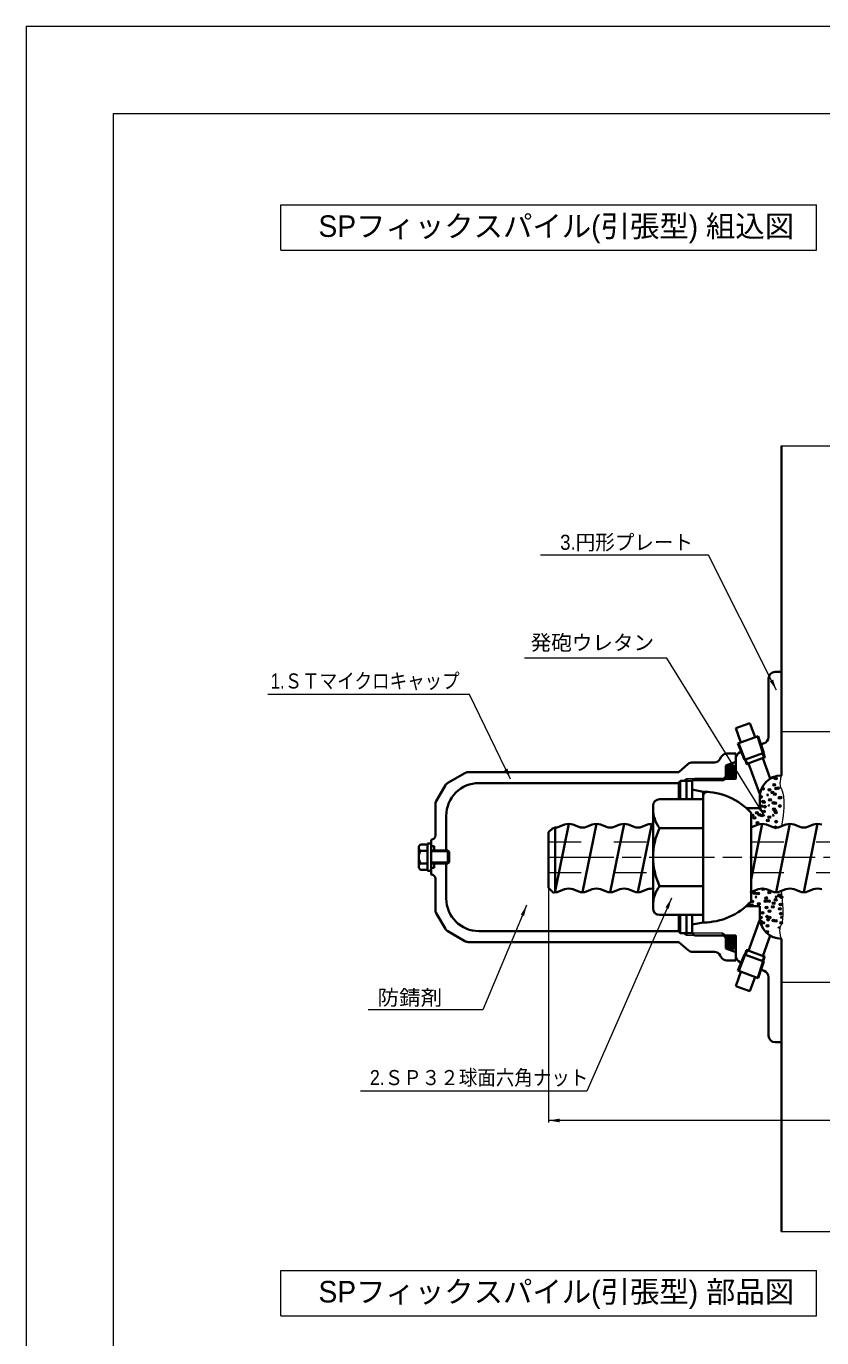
# Model space of a CAD drawing. Units: millimetres at full size, sheet at 1:2.5; details may follow other scales. Extents: x 2197 to 3877, y 1207 to 2409.
# Drawn here: x 2197 to 2562, y 1807 to 2409 of the extents above; entities that cross this region are included whole.
import ezdxf
from ezdxf.enums import TextEntityAlignment as Align

# ---------------------------------------------------------------- set-up
doc = ezdxf.new("R2010")
doc.units = ezdxf.units.MM
doc.header["$LTSCALE"] = 2.5
doc.header["$PDMODE"] = 32
doc.header["$PDSIZE"] = 1.25
for name, pattern in [('CHAIN', [18.5, 12, -1.5, 3.5, -1.5]), ('CHAIN_DOUBLE_DASH', [23.5, 12, -1.5, 3.5, -1.5, 3.5, -1.5]), ('DASHED_SPACED', [12, 6, -6])]:
    doc.linetypes.add(name, pattern=pattern)
for name, color, linetype, lineweight in [('1外形線', 7, 'Continuous', 35), ('2細い実線', 3, 'Continuous', 20), ('3隠れ線', 2, 'DASHED_SPACED', 13), ('4中心線', 1, 'CHAIN', 15), ('5想像線', 6, 'CHAIN_DOUBLE_DASH', 13), ('6寸法線', 4, 'Continuous', 13), ('7 枠・タイトル', 7, 'Continuous', 13)]:
    doc.layers.add(name, color=color, linetype=linetype, lineweight=lineweight)
doc.styles.add('ＭＳ Ｐゴシック', font='')
doc.styles.get('ＭＳ Ｐゴシック').set_extended_font_data('MS PGothic')

# ---------------------------------------------------------------- blocks, each defined once
blk = doc.blocks.new('filled_arrow')
at = {"color": 0, "linetype": 'Continuous', "lineweight": -2}
blk.add_solid([(7.5, 1.25), (0, 0), (7.5, -1.25)], dxfattribs=at)

msp = doc.modelspace()

# ---------------------------------------------------------------- hatches: boundary and pattern name
at = {"layer": '1外形線'}
h = msp.add_hatch(color=9, dxfattribs=at)
edge = h.paths.add_edge_path()
edge.add_ellipse((2520.177, 2067.398), major_axis=(0, 3.419), ratio=0.6727967, start_angle=19.316869, end_angle=0, ccw=False)
edge.add_line((2519.115, 2070.43), (2520.177, 2070.817))
h = msp.add_hatch(color=9, dxfattribs=at)
edge = h.paths.add_edge_path()
edge.add_ellipse((2520.177, 1988.561), major_axis=(0, -3.419), ratio=0.6727967, start_angle=0, end_angle=-19.316869, ccw=False)
edge.add_line((2520.177, 1985.142), (2519.115, 1985.529))

# ---------------------------------------------------------------- linework, layer by layer
for p, q in [((2543.477, 2112.979), (2543.477, 2216.863)), ((2537.477, 2083.04), (2537.477, 2109.979)), ((2537.477, 2085.872), (2537.477, 2109.979)), ((2543.477, 2112.979), (2540.477, 2112.979)), ((2543.477, 2112.979), (2540.477, 2112.979)), ((2543.477, 2112.979), (2543.477, 2065.479)), ((2522.531, 2087.237), (2528.879, 2089.547)), ((2531.388, 2083.011), (2528.879, 2089.547)), ((2524.81, 2080.617), (2522.531, 2087.237)), ((2523.41, 2080.107), (2532.788, 2083.521)), ((2535.289, 2075.918), (2532.788, 2083.521)), ((2526.381, 2072.675), (2523.41, 2080.107)), ((2533.502, 2079.492), (2535.503, 2080.22)), ((2512.623, 2071.479), (2502.604, 2071.479)), ((2515.648, 2073.821), (2515.306, 2073.138)), ((2522.477, 2071.654), (2517.877, 2069.979)), ((2522.477, 2075.479), (2518.331, 2075.479)), ((2522.477, 2075.479), (2522.477, 2064.179)), ((2524.451, 2076.198), (2525.453, 2076.562)), ((2526.381, 2072.675), (2535.289, 2075.918)), ((2526.927, 2072.874), (2527.755, 2070.802)), ((2527.209, 2070.604), (2535.986, 2073.798)), ((2534.743, 2075.719), (2535.44, 2073.6)), ((2538.296, 2064.032), (2534.887, 2073.398)), ((2390.173, 2062.042), (2398.03, 2066.577)), ((2496.334, 2066.979), (2399.53, 2066.979)), ((2500.629, 2070.737), (2496.334, 2066.979)), ((2517.877, 2069.979), (2517.877, 2063.979)), ((2533.477, 2056.804), (2528.309, 2071.004)), ((2384.879, 2053.676), (2389.075, 2060.943)), ((2496.3, 2061.979), (2404.477, 2061.979)), ((2496.877, 2062.979), (2496.3, 2061.979)), ((2496.3, 2061.979), (2496.3, 2054.543)), ((2496.877, 2062.979), (2496.877, 2054.543)), ((2502.477, 2062.979), (2496.877, 2062.979)), ((2499.877, 2063.979), (2499.877, 2054.196)), ((2502.477, 2062.979), (2503.477, 2063.979)), ((2502.477, 2062.979), (2502.477, 2054.979)), ((2517.877, 2063.979), (2503.477, 2063.979)), ((2515.477, 2063.979), (2509.477, 2063.979)), ((2516.477, 2063.979), (2516.477, 2062.979)), ((2517.877, 2064.979), (2516.877, 2063.979)), ((2517.877, 2063.979), (2522.277, 2063.979)), ((2507.448, 2054.529), (2487.448, 2054.529)), ((2507.477, 2057.979), (2502.477, 2058.979)), ((2507.448, 2057.979), (2507.448, 1997.979)), ((2507.477, 2057.979), (2507.477, 2055.908)), ((2533.477, 2050.479), (2533.477, 2055.479)), ((2384.477, 2052.176), (2384.477, 2037.979)), ((2484.448, 2051.529), (2484.448, 2004.429)), ((2533.477, 2050.479), (2527.291, 2050.479)), ((2529.448, 2048.375), (2529.448, 2007.583)), ((2389.477, 2046.979), (2389.477, 2030.979)), ((2445.725, 2043.193), (2439.477, 2012.356)), ((2439.477, 2041.544), (2439.477, 2011.854)), ((2441.155, 2041.835), (2443.819, 2042.874)), ((2447.656, 2042.882), (2450.318, 2041.835)), ((2458.437, 2043.193), (2452.075, 2011.853)), ((2453.855, 2041.835), (2456.519, 2042.874)), ((2460.356, 2042.882), (2463.018, 2041.835)), ((2471.125, 2043.193), (2464.775, 2011.853)), ((2466.555, 2041.835), (2469.219, 2042.874)), ((2473.056, 2042.882), (2475.718, 2041.835)), ((2483.825, 2043.193), (2477.475, 2011.853)), ((2479.255, 2041.835), (2481.919, 2042.874)), ((2534.637, 2043.193), (2529.448, 2017.629)), ((2530.055, 2041.835), (2532.719, 2042.874)), ((2536.556, 2042.882), (2539.218, 2041.835)), ((2547.348, 2043.193), (2540.998, 2011.853)), ((2542.755, 2041.835), (2545.419, 2042.874)), ((2549.256, 2042.882), (2551.918, 2041.835)), ((2560.06, 2043.193), (2553.698, 2011.853)), ((2555.455, 2041.835), (2558.119, 2042.874)), ((2382.477, 2035.979), (2382.477, 2027.979)), ((2438.243, 2041.13), (2436.477, 2039.364)), ((2436.477, 2013.894), (2436.477, 2039.364)), ((2507.448, 2041.254), (2487.448, 2041.254)), ((2376.869, 2023.649), (2376.869, 2032.309)), ((2380.869, 2033.753), (2377.669, 2033.753)), ((2380.869, 2030.866), (2377.669, 2030.866)), ((2380.869, 2034.229), (2380.869, 2021.729)), ((2382.469, 2034.229), (2380.869, 2034.229)), ((2380.869, 2022.206), (2380.869, 2033.753)), ((2382.469, 2021.729), (2382.469, 2034.229)), ((2382.469, 2030.979), (2390.255, 2030.979)), ((2383.877, 2032.979), (2382.477, 2032.979)), ((2383.877, 2032.979), (2383.877, 2030.979)), ((2384.378, 2030.979), (2383.877, 2031.48)), ((2390.255, 2024.979), (2390.255, 2030.979)), ((2390.255, 2030.979), (2390.869, 2030.366)), ((2390.869, 2030.366), (2390.869, 2025.593)), ((2380.869, 2025.093), (2377.669, 2025.093)), ((2382.469, 2024.979), (2390.255, 2024.979)), ((2382.477, 2024.979), (2382.477, 2019.979)), ((2384.378, 2024.979), (2383.877, 2024.479)), ((2383.877, 2022.979), (2383.877, 2024.979)), ((2389.477, 2024.979), (2389.477, 2008.979)), ((2390.869, 2025.593), (2390.255, 2024.979)), ((2380.869, 2022.206), (2377.669, 2022.206)), ((2380.869, 2021.729), (2382.469, 2021.729)), ((2383.877, 2022.979), (2382.477, 2022.979)), ((2384.477, 2017.979), (2384.477, 2003.783)), ((2436.477, 2013.894), (2438.761, 2011.611)), ((2439.477, 2011.854), (2438.761, 2011.611)), ((2441.155, 2012.145), (2443.819, 2013.184)), ((2447.656, 2013.192), (2450.318, 2012.145)), ((2453.855, 2012.145), (2456.519, 2013.184)), ((2460.356, 2013.192), (2463.018, 2012.145)), ((2466.555, 2012.145), (2469.219, 2013.184)), ((2473.056, 2013.192), (2475.718, 2012.145)), ((2479.255, 2012.145), (2481.919, 2013.184)), ((2507.448, 2014.704), (2487.448, 2014.704)), ((2530.055, 2012.145), (2532.719, 2013.184)), ((2536.556, 2013.192), (2539.218, 2012.145)), ((2542.755, 2012.145), (2545.419, 2013.184)), ((2549.256, 2013.192), (2551.918, 2012.145)), ((2555.455, 2012.145), (2558.119, 2013.184)), ((2533.477, 2005.479), (2527.291, 2005.479)), ((2533.477, 2000.479), (2533.477, 2005.479)), ((2384.879, 2002.283), (2389.075, 1995.015)), ((2507.448, 2001.429), (2487.448, 2001.429)), ((2496.3, 1993.979), (2496.3, 2001.443)), ((2496.877, 1992.979), (2496.877, 2001.443)), ((2499.877, 1991.979), (2499.877, 2001.79)), ((2502.477, 2000.979), (2502.477, 1992.979)), ((2533.543, 1999.335), (2528.309, 1984.955)), ((2390.173, 1993.917), (2398.03, 1989.381)), ((2496.3, 1993.979), (2404.477, 1993.979)), ((2496.877, 1992.979), (2496.3, 1993.979)), ((2507.477, 1997.979), (2502.477, 1996.979)), ((2496.334, 1988.979), (2399.53, 1988.979)), ((2500.629, 1985.222), (2496.334, 1988.979)), ((2502.477, 1992.979), (2496.877, 1992.979)), ((2503.477, 1991.979), (2502.477, 1992.979)), ((2517.877, 1991.979), (2503.477, 1991.979)), ((2516.477, 1992.979), (2516.477, 1991.979)), ((2517.877, 1990.979), (2516.877, 1991.979)), ((2517.877, 1991.979), (2517.877, 1985.979)), ((2517.877, 1991.979), (2522.277, 1991.979)), ((2522.477, 1982.58), (2522.477, 1991.779)), ((2522.477, 1982.211), (2522.477, 1990.279)), ((2538.296, 1991.927), (2534.887, 1982.561)), ((2543.477, 1856.051), (2543.477, 1990.479)), ((2512.623, 1984.479), (2502.604, 1984.479)), ((2515.648, 1982.138), (2515.306, 1982.821)), ((2522.477, 1984.305), (2517.877, 1985.979)), ((2522.477, 1982.211), (2522.477, 1980.479)), ((2526.381, 1983.283), (2523.41, 1975.851)), ((2526.381, 1983.283), (2535.289, 1980.041)), ((2526.927, 1983.085), (2527.755, 1985.156)), ((2527.209, 1985.355), (2535.986, 1982.16)), ((2534.743, 1980.24), (2535.44, 1982.359)), ((2522.477, 1980.479), (2518.331, 1980.479)), ((2524.81, 1975.342), (2522.531, 1968.722)), ((2523.41, 1975.851), (2532.788, 1972.438)), ((2524.451, 1979.761), (2525.453, 1979.396)), ((2535.289, 1980.041), (2532.788, 1972.438)), ((2533.502, 1976.467), (2535.503, 1975.738)), ((2531.388, 1972.948), (2528.879, 1966.411)), ((2537.477, 1972.919), (2537.477, 1945.979)), ((2537.477, 1970.087), (2537.477, 1945.979)), ((2522.531, 1968.722), (2528.879, 1966.411)), ((2543.477, 1942.979), (2540.477, 1942.979)), ((2543.477, 1942.979), (2540.477, 1942.979))]:
    msp.add_line(p, q, dxfattribs=at)
for centre, radius, start, end in [((2540.477, 2109.979), 3, 90, 180), ((2540.477, 2109.979), 3, 90, 180), ((2534.477, 2083.04), 3, 290, 360), ((2502.604, 2068.479), 3, 90, 131.18593), ((2512.623, 2074.479), 3, 270, 333.43495), ((2518.331, 2072.479), 3, 90, 153.43495), ((2525.477, 2073.379), 3, 110, 180), ((2399.53, 2063.979), 3, 90, 120), ((2543.477, 2055.479), 10, 90, 180), ((2391.673, 2059.443), 3, 120, 150), ((2404.477, 2046.979), 15, 90, 180), ((2522.277, 2064.179), 0.2, 270, 360), ((2387.477, 2052.176), 3, 150, 180), ((2487.448, 2051.529), 3, 90, 180), ((2507.448, 2027.979), 30, 42.83343, 90), ((2507.477, 2027.979), 30, 85.90396, 90), ((2509.477, 2055.908), 2, 85.90396, 180), ((2499.448, 2050.254), 15, 180, 216.8699), ((2431.782, 2062.439), 22.267, 286.86681, 290.21716), ((2439.387, 2047.043), 5.5, 270.94286, 288.75705), ((2445.748, 2037.193), 6, 71.46161, 108.75705), ((2452.087, 2047.043), 5.5, 251.24295, 288.75705), ((2458.448, 2037.193), 6, 71.46161, 108.75705), ((2464.787, 2047.043), 5.5, 251.24295, 288.75705), ((2471.148, 2037.193), 6, 71.46161, 108.75705), ((2477.487, 2047.043), 5.5, 251.24295, 288.75705), ((2483.848, 2037.193), 6, 84.26519, 108.75705), ((2528.287, 2047.043), 5.5, 282.1862, 288.75705), ((2534.648, 2037.193), 6, 71.46161, 108.75705), ((2540.987, 2047.043), 5.5, 251.24295, 288.75705), ((2547.348, 2037.193), 6, 71.46161, 108.75705), ((2553.687, 2047.043), 5.5, 251.24295, 288.75705), ((2560.048, 2037.193), 6, 71.46161, 108.75705), ((2382.477, 2037.979), 2, 270, 360), ((2515.319, 2027.979), 30.871, 154.53143, 180), ((2378.571, 2032.309), 1.702, 122.0046, 237.99539), ((2382.477, 2027.979), 5.608, 149.02089, 210.97911), ((2378.571, 2023.649), 1.702, 122.0046, 237.99539), ((2515.319, 2027.979), 30.871, 180, 205.46858), ((2382.477, 2017.979), 2, 360, 90), ((2439.387, 2017.353), 5.5, 270.94286, 288.75705), ((2445.748, 2007.503), 6, 71.46161, 108.75705), ((2452.087, 2017.353), 5.5, 251.24295, 288.75705), ((2458.448, 2007.503), 6, 71.46161, 108.75705), ((2464.787, 2017.353), 5.5, 251.24295, 288.75705), ((2471.148, 2007.503), 6, 71.46161, 108.75705), ((2477.487, 2017.353), 5.5, 251.24295, 288.75705), ((2483.848, 2007.503), 6, 84.26519, 108.75705), ((2499.448, 2005.704), 15, 143.1301, 180), ((2528.287, 2017.353), 5.5, 282.1862, 288.75705), ((2534.648, 2007.503), 6, 71.46161, 108.75705), ((2540.987, 2017.353), 5.5, 251.24295, 288.75705), ((2547.348, 2007.503), 6, 71.46161, 108.75705), ((2553.687, 2017.353), 5.5, 251.24295, 288.75705), ((2560.048, 2007.503), 6, 71.46161, 108.75705), ((2404.477, 2008.979), 15, 180, 270), ((2507.448, 2027.979), 30, 270, 317.16657), ((2387.477, 2003.783), 3, 180, 210), ((2487.448, 2004.429), 3, 180, 270), ((2543.477, 2000.479), 10, 180, 270), ((2391.673, 1996.515), 3, 210, 240), ((2507.477, 2027.979), 30, 270, 274.09604), ((2399.53, 1991.979), 3, 240, 270), ((2522.277, 1991.779), 0.2, 360, 90), ((2502.604, 1987.479), 3, 228.81407, 270), ((2512.623, 1981.479), 3, 26.56505, 90), ((2518.331, 1983.479), 3, 206.56505, 270), ((2525.477, 1982.58), 3, 180, 250), ((2534.477, 1972.919), 3, 360, 70), ((2540.477, 1945.979), 3, 180, 270), ((2540.477, 1945.979), 3, 180, 270)]:
    msp.add_arc(centre, radius, start, end, dxfattribs=at)
at = {"layer": '2細い実線'}
for p, q in [((2543.25, 2216.863), (2568.679, 2216.863)), ((3277.457, 2085.479), (2543.477, 2085.479)), ((2526.927, 2072.874), (2523.956, 2080.306)), ((2534.743, 2075.719), (2532.242, 2083.322)), ((2526.381, 2072.675), (2527.209, 2070.604)), ((2535.289, 2075.918), (2535.986, 2073.798)), ((2499.877, 2063.979), (2498.145, 2062.979)), ((2503.477, 2063.979), (2499.877, 2063.979)), ((2516.477, 2062.979), (2502.477, 2062.979)), ((2514.9, 2062.979), (2508.477, 2062.979)), ((2516.477, 2062.979), (2518.209, 2063.979)), ((2539.432, 2061.182), (2540.288, 2061.599)), ((2539.433, 2061.185), (2540.099, 2060.816)), ((2540.099, 2060.816), (2540.289, 2061.603)), ((2536.674, 2056.239), (2537.221, 2057.02)), ((2536.674, 2056.239), (2537.436, 2056.239)), ((2537.423, 2056.236), (2537.208, 2057.016)), ((2530.118, 2046.876), (2530.665, 2047.657)), ((2530.867, 2046.873), (2530.652, 2047.653)), ((2533.589, 2052.587), (2533.477, 2053.127)), ((2533.477, 2052.6), (2533.589, 2052.592)), ((2537.156, 2051.738), (2538.012, 2052.156)), ((2537.157, 2051.742), (2537.824, 2051.372)), ((2537.823, 2051.372), (2538.013, 2052.159)), ((2539.262, 2046.876), (2539.809, 2047.657)), ((2540.012, 2046.873), (2539.796, 2047.653)), ((2530.118, 2046.876), (2530.88, 2046.876)), ((2539.262, 2046.876), (2540.024, 2046.876)), ((2390.869, 2030.366), (2382.469, 2030.366)), ((2388.864, 2030.979), (2389.477, 2030.979)), ((2390.869, 2025.593), (2382.469, 2025.593)), ((2388.864, 2024.979), (2389.477, 2024.979)), ((2531.327, 2009.425), (2531.873, 2010.205)), ((2531.327, 2009.425), (2532.089, 2009.425)), ((2532.076, 2009.421), (2531.86, 2010.202)), ((2536.051, 2009.53), (2536.907, 2009.948)), ((2536.052, 2009.534), (2536.718, 2009.164)), ((2536.718, 2009.164), (2536.908, 2009.951)), ((2540.471, 2009.425), (2541.017, 2010.205)), ((2540.471, 2009.425), (2541.233, 2009.425)), ((2541.22, 2009.421), (2541.004, 2010.201)), ((2541.265, 2009.854), (2542.405, 2009.778)), ((2541.268, 2009.849), (2542.163, 2010.962)), ((2542.405, 2009.772), (2542.16, 2010.961)), ((2533.775, 2000.086), (2534.631, 2000.504)), ((2533.776, 2000.09), (2534.443, 1999.721)), ((2533.915, 2000.062), (2534.461, 2000.842)), ((2533.915, 2000.062), (2534.677, 2000.062)), ((2534.442, 1999.721), (2534.632, 2000.508)), ((2534.664, 2000.058), (2534.448, 2000.839)), ((2543.059, 2000.062), (2543.605, 2000.842)), ((2543.059, 2000.062), (2543.821, 2000.062)), ((2543.808, 2000.058), (2543.592, 2000.839)), ((2544.048, 2005.097), (2544.119, 2005.131)), ((2544.05, 2005.101), (2544.122, 2005.06)), ((2541.773, 1995.653), (2542.629, 1996.071)), ((2541.774, 1995.657), (2542.44, 1995.288)), ((2542.44, 1995.288), (2542.629, 1996.075)), ((2499.877, 1991.979), (2498.145, 1992.979)), ((2503.477, 1991.979), (2499.877, 1991.979)), ((2516.477, 1992.979), (2502.477, 1992.979)), ((2514.9, 1992.979), (2508.477, 1992.979)), ((2516.477, 1992.979), (2518.209, 1991.979)), ((2526.927, 1983.085), (2523.956, 1975.653)), ((2526.381, 1983.283), (2527.209, 1985.355)), ((2535.289, 1980.041), (2535.986, 1982.16)), ((2534.743, 1980.24), (2532.242, 1972.637)), ((3277.457, 1970.479), (2543.476, 1970.479)), ((2543.248, 1856.051), (2568.677, 1856.051))]:
    msp.add_line(p, q, dxfattribs=at)
for points in [[(2543.477, 2065.479), (2543.102, 2064.914), (2543.018, 2064.364), (2542.93, 2063.782), (2542.737, 2062.512), (2542.525, 2061.091), (2543.061, 2059.821), (2543.768, 2058.143), (2545.776, 2056.728), (2543.477, 2042.117)], [(2543.477, 1990.479), (2543.102, 1991.045), (2543.018, 1991.595), (2542.93, 1992.177), (2542.737, 1993.447), (2542.525, 1994.868), (2543.061, 1996.138), (2543.632, 1997.493), (2545.053, 1998.677), (2543.477, 2012.427)]]:
    msp.add_open_spline(points, degree=3, knots=[0, 0, 0, 0, 1, 1, 1, 2, 2, 2, 3, 3, 3, 3], dxfattribs=at)
for p in [(2534.936, 2059.289), (2537.932, 2058.824), (2539.706, 2064.474), (2540.143, 2061.157), (2540.824, 2064.105), (2541.063, 2059.518), (2541.714, 2059.594), (2534.038, 2055.562), (2535.04, 2053.543), (2535.335, 2053.253), (2538.171, 2054.237), (2539.327, 2057.678), (2539.816, 2052.914), (2540.358, 2056.931), (2542.602, 2055.165), (2542.908, 2055.287), (2532.149, 2048.262), (2533.286, 2047.336), (2534.253, 2051.337), (2534.468, 2047.112), (2535.279, 2048.956), (2535.854, 2051.142), (2540.016, 2050.006), (2540.554, 2049.248), (2540.573, 2052.706), (2540.787, 2048.481), (2542.632, 2051.448), (2531.083, 2045.957), (2532.388, 2043.675), (2537.124, 2044.725), (2537.862, 2046.263), (2540.692, 2041.654), (2541.002, 2044.256), (2529.767, 2011.852), (2531.075, 2011.453), (2532.647, 2011.252), (2535.037, 2013.224), (2537.854, 2011.758), (2528.885, 2005.782), (2529.756, 2005.971), (2529.982, 2007.627), (2533.083, 2006.573), (2536.153, 2007.694), (2536.399, 2009.086), (2536.614, 2004.861), (2537.654, 2007.722), (2539.428, 2005.181), (2539.862, 2006.879), (2540.785, 2008.416), (2542.719, 2010.455), (2542.934, 2006.23), (2543.42, 2009.606), (2534.762, 2002.44), (2536.829, 2000.636), (2537.379, 1999.265), (2537.893, 2003.134), (2537.964, 2000.198), (2539.738, 1998.903), (2540.78, 1998.732), (2542.629, 2004.184), (2543.148, 2002.005), (2534.001, 1998.427), (2535.001, 1997.853), (2536.846, 1993.622), (2537.043, 1996.411), (2543.363, 1997.78)]:
    msp.add_point(p, dxfattribs=at)
at = {"layer": '3隠れ線'}
for p, q in [((2436.477, 2034.979), (2484.448, 2034.979)), ((2529.448, 2034.979), (2876.477, 2034.979)), ((2436.477, 2020.979), (2484.448, 2020.979)), ((2529.448, 2020.979), (2876.477, 2020.979)), ((2502.477, 1992.988), (2502.527, 1992.979))]:
    msp.add_line(p, q, dxfattribs=at)
at = {"layer": '4中心線'}
msp.add_line((2436.477, 2027.979), (3732.457, 2027.979), dxfattribs=at)
at = {"layer": '5想像線'}
for centre, major_axis, ratio in [((2520.177, 2067.398), (0, 3.419), 0.672797), ((2383.156, 2031.963), (0, 1.016), 0.688699), ((2383.156, 2023.996), (0, -1.016), 0.688699), ((2520.177, 1988.561), (0, -3.419), 0.672797)]:
    msp.add_ellipse(centre, major_axis=major_axis, ratio=ratio, dxfattribs=at)
at = {"layer": '6寸法線'}
for p, q in [((2436.477, 2027.917), (2436.477, 1906.06)), ((3709.99, 1907.06), (2436.477, 1907.06))]:
    msp.add_line(p, q, dxfattribs=at)
for points in [[(2541.112, 2104.646), (2538.861, 2109.11), (2509.9, 2166.545), (2432.813, 2166.545)], [(2535.81, 2046.709), (2533.173, 2050.957), (2490.765, 2119.274), (2425.463, 2119.274)], [(2419.025, 2063.756), (2416.835, 2068.251), (2400.071, 2102.647), (2307.535, 2102.647)], [(2492.932, 2009.14), (2490.926, 2004.56), (2454.101, 1920.476), (2350.076, 1920.476)], [(2426.392, 2005.852), (2424.456, 2001.242), (2406.248, 1957.893), (2353.624, 1957.893)]]:
    msp.add_lwpolyline(points, dxfattribs=at)
at = {"layer": '7 枠・タイトル'}
for p, q in [((2196.512, 2409.457), (2196.512, 1221.457)), ((2196.512, 2409.457), (3876.512, 2409.457)), ((2236.512, 2369.457), (2236.512, 1261.457)), ((2236.512, 2369.457), (3836.512, 2369.457)), ((2313.536, 2306.588), (2313.536, 2327.386)), ((2313.536, 2327.386), (2559.464, 2327.386)), ((2559.464, 2306.588), (2559.464, 2327.386)), ((2313.536, 2306.588), (2559.464, 2306.588)), ((2313.536, 1838.146), (2559.464, 1838.146)), ((2313.536, 1817.347), (2313.536, 1838.146)), ((2559.464, 1817.347), (2559.464, 1838.146)), ((2313.536, 1817.347), (2559.464, 1817.347))]:
    msp.add_line(p, q, dxfattribs=at)

# ---------------------------------------------------------------- block references
at = {"layer": '6寸法線', "xscale": 0.667, "yscale": 0.667}
for p, rotation in [((2541.112, 2104.646), 116.8), ((2419.025, 2063.756), 116), ((2535.81, 2046.709), 121.8), ((2426.392, 2005.852), 247.2), ((2492.932, 2009.14), 246.3)]:
    msp.add_blockref('filled_arrow', p, dxfattribs=dict(at, rotation=rotation))
msp.add_blockref('filled_arrow', (2436.477, 1907.06), dxfattribs=at)

# ---------------------------------------------------------------- texts
at = {"layer": '6寸法線', "style": 'ＭＳ Ｐゴシック'}
for s, width, p in [('3.円形プレート', 0.95, (2441.75, 2172.526)), ('1.ＳＴマイクロキャップ', 0.85, (2308.816, 2108.852)), ('防錆剤', 1.05, (2357.841, 1963.478)), ('2.ＳＰ３２球面六角ナット', 0.9, (2354.385, 1926.744))]:
    msp.add_text(s, height=6.928, dxfattribs=dict(at, width=width)).set_placement(p, align=Align.MIDDLE_LEFT)
msp.add_text('発砲ウレタン', height=6.928, dxfattribs=at).set_placement((2456.571, 2129.916), align=Align.TOP_CENTER)
at = {"layer": '7 枠・タイトル', "style": 'ＭＳ Ｐゴシック'}
for s, p in [('SPフィックスパイル(引張型) 組込図', (2330.762, 2309.758)), ('SPフィックスパイル(引張型) 部品図', (2330.762, 1820.518))]:
    msp.add_text(s, height=9.897, dxfattribs=at).set_placement(p, align=Align.BOTTOM_LEFT)

doc.saveas('drawing.dxf')
